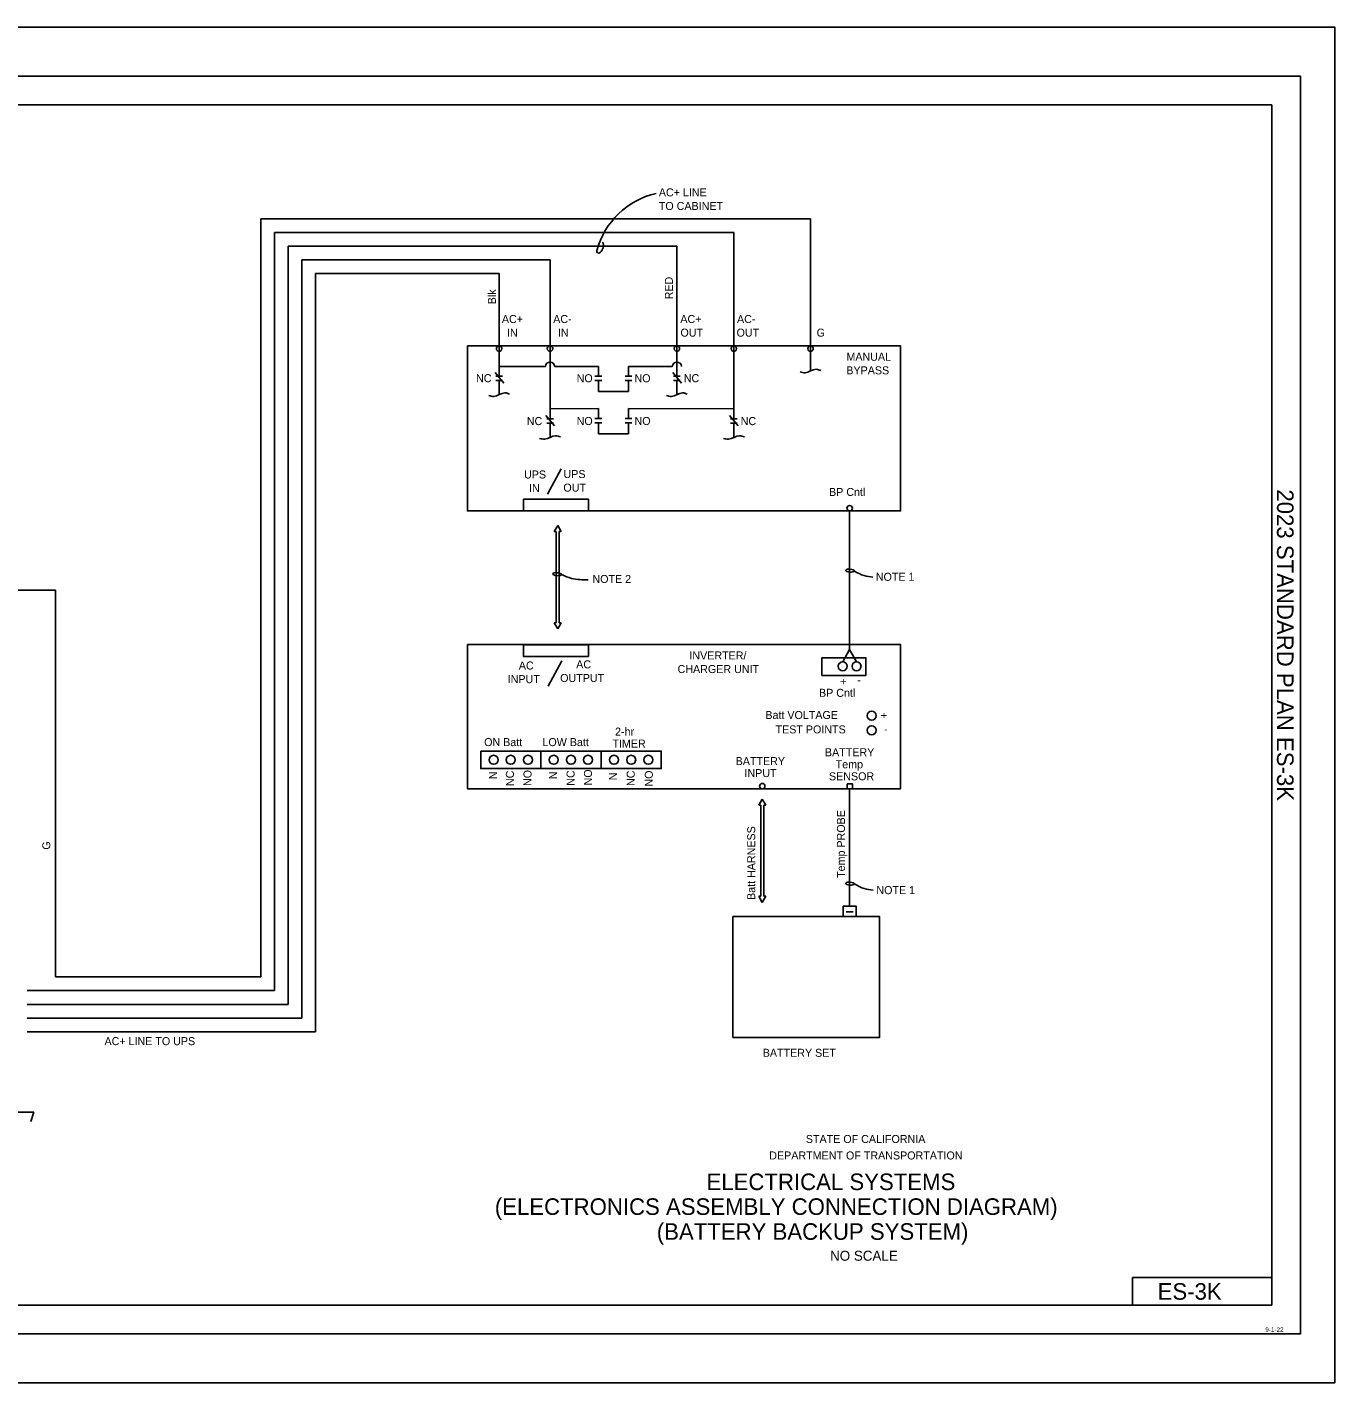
# Model space of a CAD drawing. Extents: x -893 to 867, y -474 to 712.
# Drawn here: x -277 to 867, y -474 to 712 of the extents above; entities that cross this region are included whole.
import ezdxf

# ---------------------------------------------------------------- set-up
doc = ezdxf.new("R2010")
doc.units = 0
for name, color, linetype in [('border_INSIDE-BORDER-anno', 7, 'Continuous'), ('border_PLOTTING-ELEMENTS', 7, 'Continuous'), ('border_rw_22x34_Cut_Lines', 7, 'Continuous'), ('border_SHEET', 7, 'Continuous'), ('border_WITHIN-BORDER-anno', 7, 'Continuous'), ('es_DETAIL', 7, 'Continuous'), ('es_DETAIL-anno', 7, 'Continuous')]:
    doc.layers.add(name, color=color, linetype=linetype)

msp = doc.modelspace()

# ---------------------------------------------------------------- linework, layer by layer
at = {"layer": 'border_PLOTTING-ELEMENTS'}
for points in [[(-893.5, -474), (866.5, -474), (866.5, 712), (-893.5, 712)], [(-863.5, 669), (836.5, 669), (836.5, -431), (-863.5, -431)]]:
    msp.add_lwpolyline(points, close=True, dxfattribs=at)
at = {"layer": 'border_rw_22x34_Cut_Lines'}
msp.add_lwpolyline([(-863.5, 669), (836.5, 669), (836.5, -431), (-863.5, -431)], close=True, dxfattribs=at)
at = {"layer": 'border_SHEET'}
for p, q in [((-813.5, 644), (811.5, 644)), ((811.5, 644), (811.5, -406)), ((689.5, -406), (689.5, -382)), ((689.5, -382), (811.5, -382)), ((811.5, -406), (-813.5, -406))]:
    msp.add_line(p, q, dxfattribs=at)
at = {"layer": 'es_DETAIL'}
for p, q in [((-73, -118.9), (-73, 544.3)), ((-73, 544.3), (407.9, 544.3)), ((407.9, 544.3), (407.9, 433.1)), ((407.9, 544.3), (407.9, 411.3)), ((-61, -130.9), (-61, 532.3)), ((-61, 532.3), (340.8, 532.3)), ((340.8, 532.3), (340.8, 369.3)), ((340.8, 532.3), (340.8, 369.3)), ((291, 520.3), (-49, 520.3)), ((-49, 520.3), (-49, -142.9)), ((291, 520.3), (291, 406.7)), ((291, 406.7), (291, 520.3)), ((-37, -154.9), (-37, 508.3)), ((-37, 508.3), (180, 508.3)), ((180, 508.3), (180, 433)), ((180, 508.3), (180, 369.3)), ((-25, -166.9), (-25, 496.3)), ((-25, 496.3), (135.5, 496.3)), ((135.5, 496.3), (135.5, 406.7)), ((135.5, 496.3), (135.5, 406.7)), ((135.5, 415.2), (176, 415.2)), ((184.2, 415.2), (222.3, 415.2)), ((222.3, 415.2), (222.3, 406.7)), ((286.9, 415.2), (248.7, 415.2)), ((248.7, 415.2), (248.7, 406.7)), ((407.8, 426.8), (407.8, 411.3)), ((131.9, 409.7), (139.5, 400.6)), ((132.6, 406.7), (138.5, 406.7)), ((219.3, 406.7), (225.3, 406.7)), ((219.3, 406.7), (225.3, 406.7)), ((219.3, 406.7), (225.3, 406.7)), ((222.3, 414.8), (222.3, 406.7)), ((251.7, 406.7), (245.8, 406.7)), ((287.3, 409.7), (294.9, 400.6)), ((288, 406.7), (293.9, 406.7)), ((132.6, 402.8), (138.5, 402.8)), ((135.5, 402.8), (135.5, 390.7)), ((219.3, 402.7), (225.3, 402.7)), ((222.3, 402.7), (222.3, 393.3)), ((222.3, 393.3), (248.7, 393.3)), ((251.7, 402.7), (245.8, 402.7)), ((248.7, 393.3), (248.7, 402.7)), ((288, 402.8), (293.9, 402.8)), ((291, 402.8), (291, 390.7)), ((176.3, 372.2), (183.9, 363.2)), ((177.1, 369.3), (183, 369.3)), ((180, 378.1), (222.3, 378.2)), ((219.3, 369.7), (225.3, 369.7)), ((219.3, 369.7), (225.3, 369.7)), ((219.3, 369.7), (225.3, 369.7)), ((222.3, 378.2), (222.3, 369.7)), ((222.3, 377.8), (222.3, 369.7)), ((251.7, 369.7), (245.8, 369.7)), ((340.8, 378.1), (248.7, 378.2)), ((248.7, 378.2), (248.7, 369.7)), ((337.1, 372.2), (344.7, 363.2)), ((337.9, 369.3), (343.8, 369.3)), ((177.1, 365.4), (183, 365.4)), ((180, 365.4), (180, 353.2)), ((219.3, 365.7), (225.3, 365.7)), ((222.3, 365.7), (222.3, 356.3)), ((222.3, 356.3), (248.7, 356.3)), ((251.7, 365.7), (245.8, 365.7)), ((248.7, 356.3), (248.7, 365.7)), ((337.9, 365.4), (343.8, 365.4)), ((340.8, 365.4), (340.8, 353.2)), ((442.1, 288.7), (442.1, 167.5)), ((183.7, 270.6), (186.7, 275.9)), ((186.7, 275.9), (189.7, 270.6)), ((185.5, 270.6), (183.7, 270.6)), ((185.5, 190.9), (185.5, 270.6)), ((189.7, 270.6), (187.9, 270.6)), ((187.9, 270.6), (187.9, 190.9)), ((187.9, 190.9), (187.9, 270.6)), ((-252.7, 219.4), (-252.7, -118.9)), ((185.5, 190.9), (183.7, 190.9)), ((183.7, 190.9), (186.7, 185.6)), ((189.7, 190.9), (186.7, 185.6)), ((187.9, 190.9), (189.7, 190.9)), ((436.1, 156.7), (442.1, 167.5)), ((448.1, 156.7), (442.1, 167.5)), ((362.7, 31.3), (365.7, 36.6)), ((365.7, 36.6), (368.7, 31.3)), ((442.1, 45.7), (442.1, -57)), ((364.5, 31.3), (362.7, 31.3)), ((364.5, -48.4), (364.5, 31.3)), ((368.7, 31.3), (366.9, 31.3)), ((366.9, 31.3), (366.9, -48.4)), ((366.9, -48.4), (366.9, 31.3)), ((364.5, -48.4), (362.7, -48.4)), ((362.7, -48.4), (365.7, -53.7)), ((368.7, -48.4), (365.7, -53.7)), ((366.9, -48.4), (368.7, -48.4)), ((439.2, -62), (445.3, -62)), ((-252.7, -118.9), (-73, -118.9)), ((-277.4, -130.9), (-61, -130.9)), ((-49, -142.9), (-277.4, -142.9)), ((-277.4, -154.9), (-37, -154.9)), ((-277.4, -166.9), (-25, -166.9)), ((-291.5, -237.2), (-271.5, -237.2)), ((-271.5, -237.2), (-274.2, -245.3))]:
    msp.add_line(p, q, dxfattribs=at)
for points in [[(107.8, 433.1), (486.6, 433.1), (486.6, 288.7), (107.8, 288.7)], [(156.7, 299), (213.6, 299), (213.6, 288.9), (156.7, 288.9)], [(107.8, 171.8), (486.6, 171.8), (486.6, 45.7), (107.8, 45.7)], [(156.7, 171.5), (213.6, 171.5), (213.6, 161.4), (156.7, 161.4)], [(417.8, 160.3), (456.3, 160.3), (456.3, 144.9), (417.8, 144.9)], [(417.8, 160.3), (456.3, 160.3), (456.3, 144.9), (417.8, 144.9)], [(119.4, 78.7), (172, 78.7), (172, 63.3), (119.4, 63.3)], [(172, 78.7), (224.7, 78.7), (224.7, 63.3), (172, 63.3)], [(224.7, 78.7), (277.3, 78.7), (277.3, 63.3), (224.7, 63.3)], [(439.8, 50.1), (444.5, 50.1), (444.5, 45.7), (439.8, 45.7)], [(436.4, -57), (447.8, -57), (447.8, -66.1), (436.4, -66.1)], [(340, -66.2), (468.3, -66.2), (468.3, -171.8), (340, -171.8)]]:
    msp.add_lwpolyline(points, close=True, dxfattribs=at)
msp.add_lwpolyline([(-352.4, 219.4), (-252.7, 219.4), (-252.7, -118.9)], dxfattribs=at)
for centre, radius in [((135.5, 430.7), 2.35), ((180, 430.7), 2.35), ((291, 430.7), 2.35), ((340.8, 430.7), 2.35), ((407.9, 430.7), 2.35), ((442.1, 291.1), 2.35), ((436.1, 152.8), 3.94), ((436.1, 152.8), 3.94), ((448.1, 152.8), 3.94), ((448.1, 152.8), 3.94), ((461.4, 109.6), 3.94), ((461.4, 96.8), 3.94), ((130.7, 71), 3.94), ((145.7, 71), 3.94), ((160.7, 71), 3.94), ((183.3, 71), 3.94), ((198.3, 71), 3.94), ((213.3, 71), 3.94), ((236, 71), 3.94), ((251, 71), 3.94), ((266, 71), 3.94), ((365.7, 48), 2.35)]:
    msp.add_circle(centre, radius, dxfattribs=at)
for centre, start, end in [((180.1, 414.8), 5.5593, 174.3121), ((291, 414.8), 5.6879, 174.4407)]:
    msp.add_arc(centre, 4.11, start, end, dxfattribs=at)
for points in [[(417, 411.5), (412.8, 412.6), (403.1, 409.6), (398.7, 410.3)], [(144.7, 390.9), (140.5, 392), (130.8, 388.9), (126.4, 389.7)], [(300.1, 390.9), (295.9, 392), (286.3, 388.9), (281.8, 389.7)], [(189.2, 353.4), (185, 354.5), (175.3, 351.5), (170.9, 352.2)], [(350, 353.4), (345.8, 354.5), (336.1, 351.5), (331.7, 352.2)]]:
    msp.add_spline(points, degree=3, dxfattribs=at)
at = {"layer": 'es_DETAIL-anno'}
for p, q in [((189.7, 325.6), (177.8, 303.3)), ((190.3, 157.6), (178.4, 135.3))]:
    msp.add_line(p, q, dxfattribs=at)
for centre, radius, start, end in [((288.8, 497.9), 70.4, 103.1223, 164.6311), ((218.1, 521.2), 8.58, 311.3581, 17.3574), ((222.6, 516), 1.77, 164.6311, 311.3581)]:
    msp.add_arc(centre, radius, start, end, dxfattribs=at)
for centre in [(442.4, 236.5), (186.2, 233.4), (442.4, -37.3)]:
    msp.add_ellipse(centre, major_axis=(3.77, -0.36), ratio=0.343607, dxfattribs=at)
for points in [[(190, 233.1), (198.9, 229.7), (213.3, 228.4)], [(446.1, 236.2), (454.8, 232.1), (462.5, 230.9)], [(446.2, -37.6), (454.9, -41.7), (462.6, -42.9)]]:
    msp.add_spline(points, degree=3, dxfattribs=at)

# ---------------------------------------------------------------- texts
at = {"layer": 'border_INSIDE-BORDER-anno'}
for s, height, p in [('STATE OF CALIFORNIA', 7, (403.8, -264.2)), ('DEPARTMENT OF TRANSPORTATION', 7, (371.8, -278.6)), ('ELECTRICAL SYSTEMS', 14.5, (316.9, -305.4)), ('(ELECTRONICS ASSEMBLY CONNECTION DIAGRAM)', 14.5, (131.7, -327.1)), ('(BATTERY BACKUP SYSTEM)', 14.5, (273.4, -348.9)), ('NO SCALE', 8.75, (425, -367.2))]:
    msp.add_text(s, height=height, dxfattribs=at).set_placement(p)
at = {"layer": 'border_WITHIN-BORDER-anno'}
msp.add_text('2023 STANDARD PLAN ES-3K', height=14.5, rotation=270, dxfattribs=at).set_placement((815.9, 307.6))
for s, height, p in [('ES-3K', 14.5, (711.5, -401.3)), ('9-1-22', 4, (805.7, -429.5))]:
    msp.add_text(s, height=height, dxfattribs=at).set_placement(p)
at = {"layer": 'es_DETAIL'}
for s, rotation, p in [('+', 90, (439.9, 136.6)), ('+', 90, (439.9, 136.6)), ('-', 180, (451.9, 142.8)), ('-', 180, (451.9, 142.8)), ('+', 90, (475.5, 107)), ('+', 90, (475.5, 107)), ('-', 180, (475.3, 99.8)), ('-', 180, (475.3, 99.8))]:
    msp.add_text(s, height=7, rotation=rotation, dxfattribs=at).set_placement(p)
at = {"layer": 'es_DETAIL-anno'}
for s, p in [('AC+ LINE', (275.2, 563.9)), ('TO CABINET', (275.2, 552)), ('AC+', (137.9, 453.1)), ('AC-', (182.8, 453.1)), ('AC+', (294, 453.1)), ('AC-', (343.6, 453.1)), ('IN', (142.4, 441.2)), ('IN', (186.9, 441.2)), ('OUT', (294.1, 441.2)), ('OUT', (343.2, 441.2)), ('G', (413.2, 441.2)), ('MANUAL', (439.3, 420.1)), ('BYPASS', (439.2, 408.2)), ('NC', (115.3, 401.4)), ('NC', (115.3, 401.3)), ('NO', (203.3, 401.3)), ('NO', (253.9, 401.3)), ('NC', (297, 401.4)), ('NC', (297, 401.3)), ('NC', (159.7, 363.9)), ('NC', (159.7, 363.8)), ('NO', (203.3, 363.9)), ('NO', (253.9, 363.9)), ('NC', (346.8, 363.9)), ('NC', (346.8, 363.8)), ('UPS', (157.3, 317.1)), ('UPS', (191.8, 317.5)), ('IN', (161.7, 305.2)), ('OUT', (191.7, 305.6)), ('BP Cntl', (424.1, 301.8)), ('NOTE 2', (217.1, 225.7)), ('NOTE 1', (465, 227.6)), ('INVERTER/', (301.9, 158.8)), ('AC ', (152.7, 150)), ('AC', (202.9, 151)), ('INPUT', (143, 138.1)), ('OUTPUT', (188.9, 139.1)), ('CHARGER UNIT', (291.6, 146.9)), ('BP Cntl', (415.3, 126.1)), ('Batt VOLTAGE ', (368.4, 106.7)), ('Batt VOLTAGE ', (368.4, 106.7)), ('2-hr', (236.9, 92.2)), ('TEST POINTS', (377.3, 94.1)), ('ON Batt', (122.4, 83)), ('LOW Batt', (173.4, 83)), ('TIMER', (234.6, 81.7)), ('BATTERY', (342.4, 66.4)), ('BATTERY', (420.5, 74.1)), ('INPUT', (350.1, 55.9)), ('SENSOR', (424, 53.1)), ('Temp', (429.9, 63.6)), ('NOTE 1', (465.5, -46.5)), ('AC+ LINE TO UPS', (-209.7, -178.6)), ('BATTERY SET', (366.1, -188.8))]:
    msp.add_text(s, height=7, dxfattribs=at).set_placement(p)
for s, p in [('RED', (287.5, 473.8)), ('Blk', (132.7, 469.5)), ('N', (133.7, 54.1)), ('NC', (148.4, 48)), ('NO', (163.8, 48.1)), ('N', (186.2, 54)), ('NC', (201.5, 48.3)), ('NO', (216.7, 48.6)), ('NC', (254.1, 48.1)), ('NO', (269.9, 47.6)), ('N', (238.6, 53.1)), ('Temp PROBE', (438, -32.3)), ('Batt HARNESS', (359.5, -51.6)), ('G', (-257.1, -7.6))]:
    msp.add_text(s, height=7, rotation=90, dxfattribs=at).set_placement(p)

doc.saveas('drawing.dxf')
